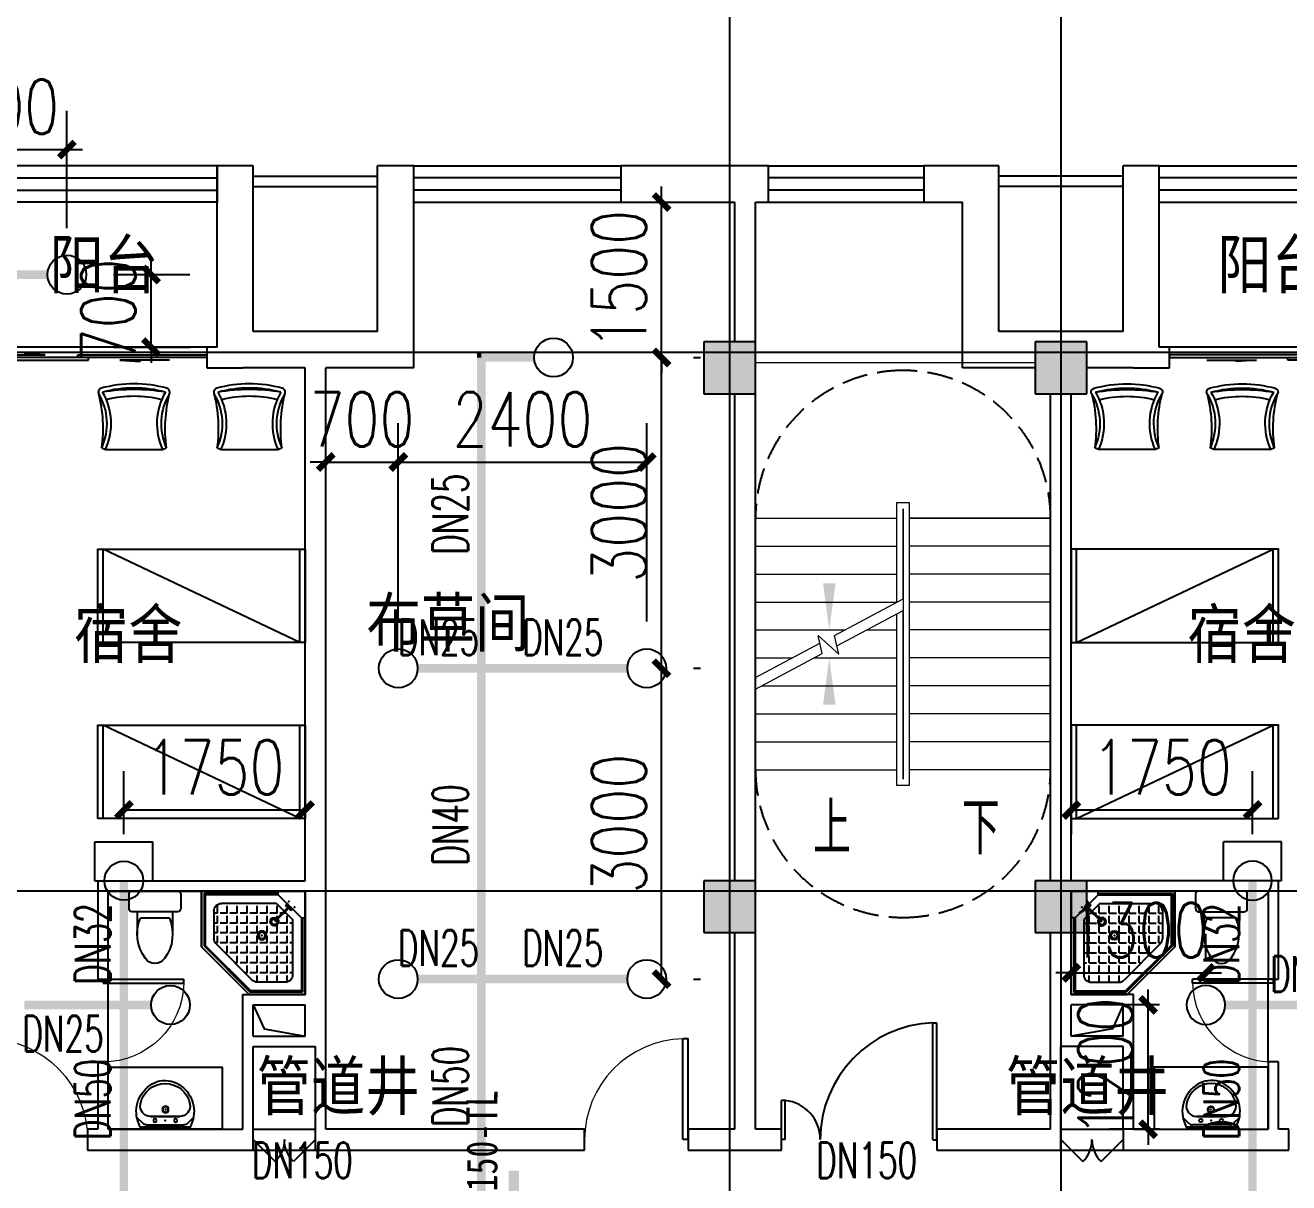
# Model space of a CAD drawing. Extents: x 0 to 2838408, y -923048 to 203859.
# Drawn here: x 2765960 to 2778163, y -618557 to -607384 of the extents above; entities that cross this region are included whole.
import ezdxf
from ezdxf.enums import TextEntityAlignment as Align

# ---------------------------------------------------------------- set-up
doc = ezdxf.new("R2010")
doc.units = 0
doc.header["$LTSCALE"] = 1000
doc.linetypes.add('DASH', pattern=[0.35, 0.25, -0.1])
for name, color, linetype in [('A-Fixt', 81, 'Continuous'), ('CLAYER', 7, 'Continuous'), ('COLUMN', 9, 'Continuous'), ('DIM_SYMB', 3, 'Continuous'), ('DIM_喷淋', 3, 'Continuous'), ('DOOR_FIRE', 4, 'Continuous'), ('DOTE', 8, 'Continuous'), ('E2-栏杆', 92, 'Continuous'), ('EQUIP_喷头', 7, 'Continuous'), ('PIPE-喷淋', 6, 'Continuous'), ('PUB_HATCH', 8, 'Continuous'), ('PUB_TEXT', 7, 'Continuous'), ('STAIR', 2, 'Continuous'), ('TEXT_喷淋', 7, 'Continuous'), ('TWT_DIM', 3, 'Continuous'), ('WALL', 9, 'Continuous'), ('WINDOW', 4, 'Continuous'), ('XREF', 8, 'Continuous'), ('抗震支吊架', 2, 'Continuous'), ('洁具', 213, 'Continuous'), ('配景', 3, 'Continuous')]:
    doc.layers.add(name, color=color, linetype=linetype)
doc.layers.add('A-FLOR-STRS', color=8, linetype='Continuous', lineweight=0)
doc.styles.add('_TCH_DIM', font='SIMPLEX', dxfattribs={"bigfont": 'GBCBIG'})
doc.styles.add('_TCH_DIM_T3', font='SIMPLEX', dxfattribs={"width": 0.75, "bigfont": 'HZTXT'})
doc.styles.add('_TWT_PIPEDN', font='SIMPLEX', dxfattribs={"width": 0.8, "height": 2.3, "bigfont": 'HZTXT'})
doc.styles.add('kzcad', font='', dxfattribs={"width": 0.8})
doc.styles.get("Standard").update_dxf_attribs({"font": 'geniso.shx', "bigfont": 'hztxt.shx'})
doc.styles.get('kzcad').set_extended_font_data('SimSun')
doc.dimstyles.new('_TWT_ARCH&&150', dxfattribs={"dimtxt": 525, "dimasz": 150, "dimexe": 375, "dimexo": 450, "dimgap": 150, "dimtad": 1, "dimdec": 0, "dimzin": 0, "dimdsep": 46, "dimtxsty": '_TCH_DIM_T3', "dimblk": 'ARCHTICK', "dimcen": 0.09, "dimclrt": 7, "dimazin": 2, "dimtfac": 1, "dimtdec": 0, "dimtix": 1, "dimtmove": 2, "dimatfit": 3, "dimfxl": 1, "dimtolj": 1, "dimtzin": 0, "dimarcsym": 0})

# ---------------------------------------------------------------- blocks, each defined once
blk = doc.blocks.new('1F平面-CAD导入_dwg_Drawing4_t3_dwg_$plan$00001613-474159-1F-927810-1F')
at = {"layer": '洁具'}
for p, q in [((-30, 250), (-170, 250)), ((-200, 170), (-430, 170)), ((-260, -140), (-260, 140)), ((-200, -170), (-200, -220)), ((-170, -250), (-30, -250))]:
    blk.add_line(p, q, dxfattribs=at)
for points in [[(-200, 220), (-200, 170), (-200, -170), (-430, -170)], [(0, -220), (0, 220)]]:
    blk.add_lwpolyline(points, dxfattribs=at)
for centre, radius, start, end in [((-170, 220), 30, 90, 180), ((-30, 220), 30, 0, 90), ((-413, -227), 398, 67.4505, 126.6381), ((-590, 0), 110, 123.4509, 236.5491), ((-413, 227), 398, 233.3619, 292.5495), ((-170, -220), 30, 180, 270), ((-30, -220), 30, 270, 0)]:
    blk.add_arc(centre, radius, start, end, dxfattribs=at)
blk = doc.blocks.new('$lvtry$00000169')
at = {"color": 0}
for p, q in [((259, -36), (259, 0)), ((259, -36), (36, -259)), ((276, -120), (120, -276)), ((259, -24), (976, -24)), ((259, -36), (964, -36)), ((276, -120), (808, -120)), ((964, -36), (976, -24)), ((964, -36), (964, -525)), ((976, -24), (976, -530)), ((144, -151), (291, -298)), ((151, -144), (298, -291)), ((173, -309), (173, -239)), ((183, -213), (205, -213)), ((220, -213), (243, -213)), ((270, -213), (270, -143)), ((270, -213), (340, -213)), ((270, -263), (270, -239)), ((366, -213), (366, -143)), ((366, -213), (436, -213)), ((366, -309), (366, -239)), ((462, -213), (462, -143)), ((462, -213), (532, -213)), ((462, -309), (462, -239)), ((558, -213), (558, -143)), ((558, -213), (628, -213)), ((558, -309), (558, -239)), ((655, -213), (655, -143)), ((655, -213), (725, -213)), ((655, -309), (655, -239)), ((751, -213), (751, -143)), ((751, -213), (821, -213)), ((751, -309), (751, -239)), ((847, -213), (847, -143)), ((847, -213), (880, -213)), ((847, -309), (847, -239)), ((880, -192), (880, -460)), ((36, -259), (0, -259)), ((24, -259), (24, -976)), ((36, -259), (36, -964)), ((120, -276), (120, -808)), ((120, -309), (147, -309)), ((173, -309), (243, -309)), ((173, -405), (173, -335)), ((270, -405), (270, -335)), ((334, -309), (340, -309)), ((366, -309), (436, -309)), ((366, -405), (366, -335)), ((462, -309), (532, -309)), ((462, -405), (462, -335)), ((558, -309), (628, -309)), ((558, -405), (558, -335)), ((655, -309), (725, -309)), ((655, -405), (655, -335)), ((751, -309), (821, -309)), ((751, -405), (751, -335)), ((847, -309), (880, -309)), ((847, -405), (847, -335)), ((120, -405), (147, -405)), ((173, -405), (243, -405)), ((173, -501), (173, -431)), ((270, -405), (340, -405)), ((270, -501), (270, -431)), ((366, -405), (379, -405)), ((366, -501), (366, -431)), ((462, -405), (532, -405)), ((462, -501), (462, -431)), ((558, -405), (628, -405)), ((558, -501), (558, -431)), ((655, -405), (725, -405)), ((655, -501), (655, -431)), ((751, -405), (821, -405)), ((751, -501), (751, -431)), ((847, -405), (880, -405)), ((847, -501), (847, -431)), ((120, -501), (147, -501)), ((120, -598), (147, -598)), ((173, -501), (243, -501)), ((173, -598), (173, -528)), ((173, -598), (243, -598)), ((270, -501), (340, -501)), ((270, -598), (270, -528)), ((270, -598), (340, -598)), ((366, -501), (436, -501)), ((366, -598), (366, -528)), ((366, -598), (436, -598)), ((462, -501), (532, -501)), ((462, -598), (462, -528)), ((462, -598), (532, -598)), ((859, -511), (511, -859)), ((964, -525), (525, -964)), ((976, -530), (530, -976)), ((558, -501), (628, -501)), ((558, -598), (558, -528)), ((558, -598), (628, -598)), ((655, -501), (725, -501)), ((655, -598), (655, -528)), ((655, -598), (725, -598)), ((751, -501), (821, -501)), ((751, -598), (751, -528)), ((751, -598), (773, -598)), ((847, -501), (867, -501)), ((964, -525), (976, -530)), ((120, -694), (147, -694)), ((173, -694), (173, -624)), ((173, -694), (243, -694)), ((173, -790), (173, -720)), ((270, -694), (270, -624)), ((270, -694), (340, -694)), ((270, -790), (270, -720)), ((366, -694), (366, -624)), ((366, -694), (436, -694)), ((366, -790), (366, -720)), ((462, -694), (462, -624)), ((462, -694), (532, -694)), ((462, -790), (462, -720)), ((558, -694), (558, -624)), ((558, -694), (628, -694)), ((558, -790), (558, -720)), ((655, -694), (655, -624)), ((655, -694), (676, -694)), ((120, -790), (147, -790)), ((173, -790), (243, -790)), ((173, -878), (173, -816)), ((270, -790), (340, -790)), ((270, -880), (270, -816)), ((366, -790), (436, -790)), ((366, -880), (366, -816)), ((462, -790), (532, -790)), ((462, -880), (462, -816)), ((558, -790), (580, -790)), ((36, -964), (24, -976)), ((24, -976), (530, -976)), ((36, -964), (525, -964)), ((192, -880), (460, -880)), ((525, -964), (530, -976))]:
    blk.add_line(p, q, dxfattribs=at)
blk.add_lwpolyline([(0, 0), (0, -1000), (540, -1000), (1000, -540), (1000, 0)], close=True)
for points in [[(0, 0), (0, -1000)], [(0, 0), (1000, 0)], [(1000, 0), (1000, -540)], [(190, -136), (178, -148), (162, -132), (174, -121)], [(136, -190), (148, -178), (132, -162), (121, -174)], [(1000, -540), (540, -1000)], [(0, -1000), (540, -1000)]]:
    blk.add_lwpolyline(points, close=True, dxfattribs=at)
for radius in [43.8, 31.1]:
    blk.add_circle((416, -428), radius, dxfattribs=at)
for centre, radius, start, end in [((808, -192), 72, 0, 90), ((296, -296), 40.6, 142.583, 128.4197), ((296, -296), 28.6, 145.828, 125.6599), ((808, -460), 72, 315, 0), ((192, -808), 72, 180, 270), ((460, -808), 72, 270, 315)]:
    blk.add_arc(centre, radius, start, end, dxfattribs=at)
for p in [(156, -102, 0), (103, -156, 0), (416, -428, 0)]:
    blk.add_point(p, dxfattribs=at)
blk = doc.blocks.new('$lvtry$00000178')
at = {"color": 0}
for p, q in [((-238, 0), (238, 0)), ((-214, -36), (-272, -91)), ((-180, -23), (180, -23)), ((-142, -105), (140, -105)), ((140, -105), (-142, -105)), ((216, -37), (268, -91))]:
    blk.add_line(p, q, dxfattribs=at)
blk.add_lwpolyline([(-104, -430, 0.224698), (110, -425, 0.348046), (269, -79), (239, 0), (-241, 0), (-271, -79, 0.356844)], format="xyb", close=True, dxfattribs=at)
for centre, radius in [((-100, -65), 16.3), ((100, -65), 16.3), ((1, -172), 31.6)]:
    blk.add_circle(centre, radius, dxfattribs=at)
at = {"color": 0, "lineweight": 13}
blk.add_circle((1, -172), 23, dxfattribs=at)
at = {"color": 0}
for centre, radius, start, end in [((-142, -205), 100, 90, 190.5602), ((-180, -73), 50, 90, 133.181), ((140, -205), 100, 349.4398, 90), ((180, -73), 50, 44.5607, 90), ((-1, -179), 243, 190.5602, 349.4398)]:
    blk.add_arc(centre, radius, start, end, dxfattribs=at)
for p in [(0, -65), (1, -172)]:
    blk.add_point(p, dxfattribs=at)
blk = doc.blocks.new('A$C70365C93')
at = {"layer": '洁具'}
blk.add_lwpolyline([(-1900, 2300), (-1900, 1700), (-800, 1700), (-800, 2300)], close=True, dxfattribs=at)
blk.add_blockref('$lvtry$00000178', (-1350, 2280), dxfattribs=at)
at = {"layer": '洁具', "rotation": 180}
blk.add_blockref('$lvtry$00000169', (0, 0), dxfattribs=at)
at = {"layer": '洁具', "extrusion": (0, 0, -1), "xscale": -1, "zscale": -1, "rotation": 90}
blk.add_blockref('1F平面-CAD导入_dwg_Drawing4_t3_dwg_$plan$00001613-474159-1F-927810-1F', (1450, 0), dxfattribs=at)
blk = doc.blocks.new('单人床')
at = {"layer": 'A-Fixt'}
for p, q in [((47774, 13973), (48674, 13973)), ((47774, 12073), (48674, 13973)), ((47774, 12073), (48674, 12073))]:
    blk.add_line(p, q, dxfattribs=at)
blk.add_lwpolyline([(47774, 14023), (48674, 14023), (48674, 12023), (47774, 12023), (47774, 14023)], dxfattribs=at)
blk = doc.blocks.new('CH_AP01')
for p, q in [((-311, 17), (-275, 0)), ((-275, 0), (275, 0)), ((275, 0), (311, 17))]:
    blk.add_line(p, q)
for centre, radius, start, end in [((0, -579), 1213, 74.7104, 105.2896), ((-307, 555), 37.8, 100.1859, 202.8359), ((-1658, 202), 1360, 352.1659, 14.4283), ((-824, 250), 563, 335.5038, 31.0903), ((0, -579), 1173, 75.0287, 104.9713), ((0, -1278), 1857, 80.611, 99.389), ((-824, 250), 603, 335.5038, 30.2691), ((0, -579), 1093, 75.8767, 104.1233), ((824, 250), 603, 149.7309, 204.4962), ((824, 250), 563, 148.9097, 204.4962), ((1658, 202), 1360, 165.5717, 187.8341), ((307, 555), 37.8, 337.1641, 79.8141)]:
    blk.add_arc(centre, radius, start, end)
blk = doc.blocks.new('A$C61295E98')
at = {"color": 3}
for p, q in [((544, 598), (0, 598)), ((0, 598), (0, 0)), ((161, 598), (161, 0)), ((170, 0), (170, 598)), ((603, 572), (603, 26)), ((624, 518), (624, 80)), ((544, 0), (0, 0))]:
    blk.add_line(p, q, dxfattribs=at)
for points in [[(82, 540), (75, 540), (75, 577), (82, 577)], [(82, 453), (75, 453), (75, 490), (82, 490)], [(82, 353), (75, 353), (75, 389), (82, 389)]]:
    blk.add_lwpolyline(points, close=True, dxfattribs=at)
for centre in [(74, 250), (74, 164), (74, 71)]:
    blk.add_circle(centre, 15.7, dxfattribs=at)
for centre, start, end in [((544, 518), 360, 90), ((544, 80), 270, 0)]:
    blk.add_arc(centre, 80, start, end, dxfattribs=at)
blk = doc.blocks.new('宿舍')
at = {"layer": 'A-Fixt'}
for p, q in [((47854, 13802), (48354, 15702)), ((48354, 13802), (47854, 15702)), ((47854, 13802), (48354, 13802))]:
    blk.add_line(p, q, dxfattribs=at)
for points in [[(47854, 8602), (48354, 8602), (48354, 15702), (47854, 15702)], [(47854, 10676), (47970, 10676), (47970, 11743), (47854, 11743)]]:
    blk.add_lwpolyline(points, close=True, dxfattribs=at)
at = {"xscale": -1, "rotation": 90}
for p in [(63677, 60475), (63677, 58775)]:
    blk.add_blockref('单人床', p, dxfattribs=at)
at = {"layer": 'A-Fixt', "xscale": -1, "rotation": 180}
for p in [(50002, 9140), (51117, 9140)]:
    blk.add_blockref('CH_AP01', p, dxfattribs=at)
at = {"layer": '配景', "color": 252}
blk.add_blockref('A$C61295E98', (47854, 7097), dxfattribs=at)
blk = doc.blocks.new('$WINLIB2D$00000001')
at = {"color": 0}
for points in [[(-0.5, 0.5), (-0.5, -0.5)], [(-0.5, 0.5), (0.5, 0.5)], [(0.5, -0.5), (0.5, 0.5)], [(0.5, 0.1667), (-0.5, 0.1667)], [(0.5, -0.1667), (-0.5, -0.1667)], [(-0.5, -0.5), (0.5, -0.5)]]:
    blk.add_lwpolyline(points, dxfattribs=at)
blk = doc.blocks.new('$DorLib2D$00000131')
at = {"color": 0, "linetype": 'Continuous'}
for p, q in [((0.15, 0.125), (0.2319, 0.1973)), ((0.2319, 0.1973), (0.2319, 0.125)), ((-0.5, 0.125), (-0.5, 0)), ((0.0192, 0.125), (-0.5, 0.125)), ((0.0192, 0), (0.0192, 0.125)), ((0.35, 0.125), (0.15, 0.125)), ((-0.5, 0), (0.0192, 0)), ((-0.024, 0), (0.5, 0)), ((-0.024, -0.125), (-0.024, 0)), ((0.5, 0), (0.5, -0.125)), ((-0.35, -0.125), (-0.15, -0.125)), ((-0.2319, -0.1973), (-0.2319, -0.125)), ((-0.15, -0.125), (-0.2319, -0.1973)), ((0.5, -0.125), (-0.024, -0.125))]:
    blk.add_line(p, q, dxfattribs=at)
blk = doc.blocks.new('$DorLib2D$00000225')
at = {"color": 0}
for p, q in [((0.475, -0.0014), (0.475, 0.7521)), ((0.475, 0.7521), (0.5, 0.7521)), ((0.5, -0.0014), (0.5, 0.7521)), ((-0.5, 0), (-0.5, 0.252)), ((-0.475, 0.252), (-0.5, 0.252)), ((-0.475, 0), (-0.475, 0.252)), ((-0.475, 0), (-0.5, 0)), ((0.475, -0.0014), (0.5, -0.0014))]:
    blk.add_line(p, q, dxfattribs=at)
for centre, radius, start, end in [((0.5046, -0.0019), 0.7546, 92.24927, 179.72377), ((-0.5008, 0.0026), 0.2508, 359.78987, 84.09744)]:
    blk.add_arc(centre, radius, start, end, dxfattribs=at)
blk = doc.blocks.new('$DorLib2D$00000116')
at = {"color": 0}
for p, q in [((-0.5, 0), (-0.146, 0.354)), ((0.5, 0), (0.146, 0.354))]:
    blk.add_line(p, q, dxfattribs=at)
for centre, start, end in [((-0.5, 0), 0, 45), ((0.5, 0), 135, 180)]:
    blk.add_arc(centre, 0.5, start, end, dxfattribs=at)
blk = doc.blocks.new('$DorLib2D$00000001')
for p, q in [((0.45, 0.975), (0.5, 0.975)), ((0.45, 0), (0.45, 0.975)), ((0.5, 0), (0.5, 0.975)), ((0.5, 0), (0.45, 0))]:
    blk.add_line(p, q)
at = {"lineweight": 13}
blk.add_arc((0.475, 0), 0.975, 91.4693, 180, dxfattribs=at)
blk = doc.blocks.new('4F1')
at = {"layer": 'PUB_HATCH'}
for points in [[(2436966.7, -610441.3), (2436466.7, -610441.3), (2436466.7, -610941.3), (2436966.7, -610941.3)], [(2440166.7, -610441.3), (2439666.7, -610441.3), (2439666.7, -610941.3), (2440166.7, -610941.3)], [(2436966.7, -615641.3), (2436466.7, -615641.3), (2436466.7, -616141.3), (2436966.7, -616141.3)], [(2440166.7, -615641.3), (2439666.7, -615641.3), (2439666.7, -616141.3), (2440166.7, -616141.3)]]:
    blk.add_hatch(color=256, dxfattribs=at).paths.add_polyline_path(points)
for points in [[(2432116.7, -616841.3), (2432220.3, -617071.5), (2432616.7, -617141.3)], [(2440516.7, -616841.3), (2440413.2, -617071.5), (2440016.7, -617141.3)]]:
    blk.add_lwpolyline(points)
at = {"layer": 'A-FLOR-STRS'}
for p, q in [((2439666.7, -610641.3), (2436966.7, -610641.3)), ((2436966.7, -610941.3), (2436966.7, -612141.3)), ((2439816.7, -612141.3), (2439816.7, -610941.3)), ((2438331.7, -612951.9), (2438331.7, -611991.3)), ((2438331.7, -611991.3), (2438451.7, -611991.3)), ((2438391.7, -612919.9), (2438391.7, -612051.3)), ((2438391.7, -612051.3), (2438391.7, -612051.3)), ((2438391.7, -612051.3), (2438391.7, -612919.9)), ((2438451.7, -611991.3), (2438451.7, -614721.3)), ((2436966.7, -613679.4), (2436966.7, -612141.3)), ((2436966.7, -612141.3), (2438331.7, -612141.3)), ((2436966.7, -612141.3), (2438331.7, -612141.3)), ((2438391.7, -612919.9), (2438391.7, -612141.3)), ((2438391.7, -612141.3), (2438391.7, -614571.3)), ((2439816.7, -612141.3), (2438451.7, -612141.3)), ((2438451.7, -612141.3), (2439816.7, -612141.3)), ((2439816.7, -612141.3), (2439816.7, -614571.3)), ((2436966.7, -612411.3), (2438331.7, -612411.3)), ((2439816.7, -612411.3), (2438451.7, -612411.3)), ((2436966.7, -612681.3), (2438331.7, -612681.3)), ((2439816.7, -612681.3), (2438451.7, -612681.3)), ((2436966.7, -612951.3), (2438331.7, -612951.3)), ((2437729.2, -613273), (2438391.7, -612919.9)), ((2437752.6, -613373.9), (2438391.7, -613033.2)), ((2438391.7, -614571.3), (2438391.7, -613033.2)), ((2438391.7, -614661.3), (2438391.7, -613033.2)), ((2438391.7, -613033.2), (2438391.7, -614661.3)), ((2439816.7, -612951.3), (2438451.7, -612951.3)), ((2438331.7, -614721.3), (2438331.7, -613065.2)), ((2436966.7, -613221.3), (2437826.2, -613221.3)), ((2437611.7, -613449), (2437571.3, -613275.2)), ((2437571.3, -613275.2), (2437771.4, -613454.9)), ((2437771.4, -613454.9), (2437729.2, -613273)), ((2438038.9, -613221.3), (2438331.7, -613221.3)), ((2439816.7, -613221.3), (2438451.7, -613221.3)), ((2436966.7, -613679.4), (2437588.3, -613348.1)), ((2436966.7, -613792.7), (2437611.7, -613449)), ((2436966.7, -613491.3), (2437319.6, -613491.3)), ((2437532.2, -613491.3), (2438331.7, -613491.3)), ((2439816.7, -613491.3), (2438451.7, -613491.3)), ((2437025.6, -613761.3), (2438331.7, -613761.3)), ((2439816.7, -613761.3), (2438451.7, -613761.3)), ((2436966.7, -614571.3), (2436966.7, -613792.7)), ((2436966.7, -614031.3), (2438331.7, -614031.3)), ((2439816.7, -614031.3), (2438451.7, -614031.3)), ((2436966.7, -614301.3), (2438331.7, -614301.3)), ((2439816.7, -614301.3), (2438451.7, -614301.3)), ((2436966.7, -614571.3), (2438331.7, -614571.3)), ((2438391.7, -614571.3), (2438391.7, -614571.3)), ((2439816.7, -614571.3), (2438451.7, -614571.3)), ((2438451.7, -614721.3), (2438331.7, -614721.3)), ((2438391.7, -614661.3), (2438391.7, -614661.3))]:
    blk.add_line(p, q, dxfattribs=at)
at = {"layer": 'COLUMN'}
for p, q in [((2436966.7, -610441.3), (2436466.7, -610441.3)), ((2436466.7, -610441.3), (2436466.7, -610941.3)), ((2436966.7, -610941.3), (2436966.7, -610441.3)), ((2440166.7, -610441.3), (2439666.7, -610441.3)), ((2439666.7, -610441.3), (2439666.7, -610941.3)), ((2440166.7, -610941.3), (2440166.7, -610441.3)), ((2436466.7, -610941.3), (2436966.7, -610941.3)), ((2439666.7, -610941.3), (2440166.7, -610941.3)), ((2436966.7, -615641.3), (2436466.7, -615641.3)), ((2436466.7, -615641.3), (2436466.7, -616141.3)), ((2436966.7, -616141.3), (2436966.7, -615641.3)), ((2440166.7, -615641.3), (2439666.7, -615641.3)), ((2439666.7, -615641.3), (2439666.7, -616141.3)), ((2440166.7, -616141.3), (2440166.7, -615641.3)), ((2436466.7, -616141.3), (2436966.7, -616141.3)), ((2439666.7, -616141.3), (2440166.7, -616141.3))]:
    blk.add_line(p, q, dxfattribs=at)
at = {"layer": 'DIM_SYMB'}
for points in [[(2439104.2, -614706.3, 0, 0, 0), (2439104.2, -611391.3, 0, 0, 0), (2437679.2, -611391.3, 0, 0, 0), (2437679.2, -613221.3, 0, 120, 0), (2437679.2, -612771.3, 0, 0, 0)], [(2437679.2, -614706.3, 0, 0, 0), (2437679.2, -613491.3, 0, 120, 0), (2437679.2, -613941.3, 0, 0, 0)]]:
    blk.add_lwpolyline(points, format="xyseb", dxfattribs=at)
at = {"layer": 'DOOR_FIRE'}
for p, q in [((2432116.7, -618041.3), (2432716.7, -618041.3)), ((2439916.7, -618041.3), (2440516.7, -618041.3)), ((2432116.7, -618241.3), (2432716.7, -618241.3)), ((2439916.7, -618241.3), (2440516.7, -618241.3))]:
    blk.add_line(p, q, dxfattribs=at)
at = {"layer": 'DOTE'}
for p, q in [((2436716.7, -606941.3), (2436716.7, -690141.3)), ((2439916.7, -606941.3), (2439916.7, -690141.3)), ((2453916.7, -610541.3), (2343216.7, -610541.3)), ((2453916.7, -610541.3), (2343216.7, -610541.3)), ((2453916.7, -615741.3), (2343216.7, -615741.3))]:
    blk.add_line(p, q, dxfattribs=at)
at = {"layer": 'E2-栏杆'}
for points in [[(2432116.7, -608841.3), (2433316.7, -608841.3)], [(2440516.7, -608841.3), (2439316.7, -608841.3)], [(2432116.7, -608941.3), (2433316.7, -608941.3)], [(2440516.7, -608941.3), (2439316.7, -608941.3)]]:
    blk.add_lwpolyline(points, dxfattribs=at)
at = {"layer": 'STAIR', "color": 9, "linetype": 'DASH'}
for p, q in [((2438391.7, -610716.3), (2438391.7, -610716.3)), ((2438391.7, -615996.3), (2438391.7, -615996.3))]:
    blk.add_line(p, q, dxfattribs=at)
for points in [[(2436966.7, -612141.3, -0.4142136), (2438391.7, -610716.3)], [(2439816.7, -612141.3, 0.4142136), (2438391.7, -610716.3)], [(2436966.7, -614571.3, 0.4142136), (2438391.7, -615996.3)], [(2439816.7, -614571.3, -0.4142136), (2438391.7, -615996.3)]]:
    blk.add_lwpolyline(points, format="xyb", dxfattribs=at)
at = {"layer": 'WALL'}
for p, q in [((2432116.7, -608741.3), (2431766.7, -608741.3)), ((2431766.7, -608741.3), (2431766.7, -609091.3)), ((2432116.7, -610341.3), (2432116.7, -608741.3)), ((2433666.7, -608741.3), (2433316.7, -608741.3)), ((2433316.7, -610341.3), (2433316.7, -608741.3)), ((2433666.7, -609091.3), (2433666.7, -608741.3)), ((2436866.7, -608741.3), (2435666.7, -608741.3)), ((2435666.7, -608741.3), (2435666.7, -609091.3)), ((2437091.7, -608741.3), (2436866.7, -608741.3)), ((2437091.7, -609091.3), (2437091.7, -608741.3)), ((2439316.7, -608741.3), (2438591.8, -608741.3)), ((2438591.8, -608741.3), (2438591.8, -609091.3)), ((2439316.7, -610341.3), (2439316.7, -608741.3)), ((2440866.7, -608741.3), (2440516.7, -608741.3)), ((2440516.7, -610341.3), (2440516.7, -608741.3)), ((2440866.7, -609091.3), (2440866.7, -608741.3)), ((2431766.7, -610491.3), (2431766.7, -609091.3)), ((2433666.7, -610691.3), (2433666.7, -609091.3)), ((2435666.7, -609091.3), (2436766.7, -609091.3)), ((2436766.7, -610441.3), (2436766.7, -609091.3)), ((2436966.7, -610441.3), (2436966.7, -609091.3)), ((2436966.7, -609091.3), (2437091.7, -609091.3)), ((2438591.8, -609091.3), (2438966.7, -609091.3)), ((2438966.7, -610691.3), (2438966.7, -609091.3)), ((2440866.7, -610491.3), (2440866.7, -609091.3)), ((2432716.7, -610341.3), (2432116.7, -610341.3)), ((2433316.7, -610341.3), (2432716.7, -610341.3)), ((2439916.7, -610341.3), (2439316.7, -610341.3)), ((2440516.7, -610341.3), (2439916.7, -610341.3)), ((2431766.7, -610491.3), (2431666.7, -610491.3)), ((2431666.7, -610491.3), (2431666.7, -610691.3)), ((2440966.7, -610491.3), (2440866.7, -610491.3)), ((2440966.7, -610691.3), (2440966.7, -610491.3)), ((2431666.7, -610691.3), (2432016.7, -610691.3)), ((2432616.7, -610691.3), (2432016.7, -610691.3)), ((2432616.7, -615641.3), (2432616.7, -610691.3)), ((2433666.7, -610691.3), (2432816.7, -610691.3)), ((2432816.7, -615641.3), (2432816.7, -610691.3)), ((2439666.7, -610691.3), (2438966.7, -610691.3)), ((2440616.7, -610691.3), (2440166.7, -610691.3)), ((2440616.7, -610691.3), (2440966.7, -610691.3)), ((2436766.7, -615641.3), (2436766.7, -610941.3)), ((2436966.7, -615641.3), (2436966.7, -610941.3)), ((2439816.7, -615641.3), (2439816.7, -610941.3)), ((2440016.7, -615641.3), (2440016.7, -610941.3)), ((2430616.7, -615641.3), (2432616.7, -615641.3)), ((2430616.7, -615641.3), (2430616.7, -616591.3)), ((2432816.7, -616841.3), (2432816.7, -615641.3)), ((2442016.7, -615641.3), (2440166.7, -615641.3)), ((2442016.7, -616591.3), (2442016.7, -615641.3)), ((2430716.7, -615741.3), (2432616.7, -615741.3)), ((2430716.7, -616591.3), (2430716.7, -615741.3)), ((2432616.7, -616741.3), (2432616.7, -615741.3)), ((2441916.7, -615741.3), (2440166.7, -615741.3)), ((2441916.7, -615741.3), (2441916.7, -616591.3)), ((2436766.7, -618041.3), (2436766.7, -616141.3)), ((2436966.7, -618041.3), (2436966.7, -616141.3)), ((2439816.7, -616841.3), (2439816.7, -616141.3)), ((2440016.7, -616741.3), (2440016.7, -616141.3)), ((2430616.7, -616591.3), (2430716.7, -616591.3)), ((2441916.7, -616591.3), (2442016.7, -616591.3)), ((2432016.7, -616741.3), (2432616.7, -616741.3)), ((2432016.7, -617241.3), (2432016.7, -616741.3)), ((2440616.7, -616741.3), (2440016.7, -616741.3)), ((2440616.7, -617241.3), (2440616.7, -616741.3)), ((2432116.7, -616841.3), (2432616.7, -616841.3)), ((2432116.7, -617141.3), (2432116.7, -616841.3)), ((2432616.7, -617141.3), (2432616.7, -616841.3)), ((2432816.7, -617241.3), (2432816.7, -616841.3)), ((2439816.7, -617241.3), (2439816.7, -616841.3)), ((2440016.7, -617141.3), (2440016.7, -616841.3)), ((2440516.7, -616841.3), (2440016.7, -616841.3)), ((2440516.7, -617141.3), (2440516.7, -616841.3)), ((2432116.7, -617141.3), (2432616.7, -617141.3)), ((2440516.7, -617141.3), (2440016.7, -617141.3)), ((2432016.7, -618041.3), (2432016.7, -617241.3)), ((2432116.7, -617241.3), (2432716.7, -617241.3)), ((2432116.7, -618041.3), (2432116.7, -617241.3)), ((2432716.7, -618041.3), (2432716.7, -617241.3)), ((2432816.7, -618041.3), (2432816.7, -617241.3)), ((2439816.7, -618041.3), (2439816.7, -617241.3)), ((2439916.7, -618041.3), (2439916.7, -617241.3)), ((2440516.7, -617241.3), (2439916.7, -617241.3)), ((2440516.7, -618041.3), (2440516.7, -617241.3)), ((2440616.7, -618041.3), (2440616.7, -617241.3)), ((2430716.7, -617391.3), (2430616.7, -617391.3)), ((2430616.7, -617391.3), (2430616.7, -618041.3)), ((2430716.7, -618041.3), (2430716.7, -617391.3)), ((2442016.7, -617391.3), (2441916.7, -617391.3)), ((2441916.7, -617391.3), (2441916.7, -618041.3)), ((2442016.7, -618041.3), (2442016.7, -617391.3)), ((2430616.7, -618041.3), (2430516.7, -618041.3)), ((2430516.7, -618041.3), (2430516.7, -618241.3)), ((2430716.7, -618041.3), (2432016.7, -618041.3)), ((2432116.7, -618241.3), (2432116.7, -618041.3)), ((2432716.7, -618241.3), (2432716.7, -618041.3)), ((2435316.7, -618041.3), (2432816.7, -618041.3)), ((2435316.7, -618241.3), (2435316.7, -618041.3)), ((2436766.7, -618041.3), (2436316.7, -618041.3)), ((2436316.7, -618041.3), (2436316.7, -618241.3)), ((2437216.7, -618041.3), (2436966.7, -618041.3)), ((2437216.7, -618241.3), (2437216.7, -618041.3)), ((2439816.7, -618041.3), (2438716.7, -618041.3)), ((2438716.7, -618041.3), (2438716.7, -618241.3)), ((2439916.7, -618241.3), (2439916.7, -618041.3)), ((2440516.7, -618041.3), (2440516.7, -618241.3)), ((2440616.7, -618041.3), (2441916.7, -618041.3)), ((2442116.7, -618041.3), (2442016.7, -618041.3)), ((2442116.7, -618241.3), (2442116.7, -618041.3)), ((2430516.7, -618241.3), (2430616.7, -618241.3)), ((2430616.7, -618241.3), (2432016.7, -618241.3)), ((2432016.7, -618241.3), (2432116.7, -618241.3)), ((2432716.7, -618241.3), (2435316.7, -618241.3)), ((2436316.7, -618241.3), (2436866.7, -618241.3)), ((2436866.7, -618241.3), (2437216.7, -618241.3)), ((2438716.7, -618241.3), (2439916.7, -618241.3)), ((2440516.7, -618241.3), (2440616.7, -618241.3)), ((2440616.7, -618241.3), (2442016.7, -618241.3)), ((2442016.7, -618241.3), (2442116.7, -618241.3))]:
    blk.add_line(p, q, dxfattribs=at)
at = {"layer": 'WINDOW'}
for p, q in [((2431666.7, -610491.3), (2429266.7, -610491.3)), ((2443366.7, -610491.3), (2440966.7, -610491.3)), ((2430716.7, -617391.3), (2430716.7, -616591.3)), ((2441916.7, -617391.3), (2441916.7, -616591.3))]:
    blk.add_line(p, q, dxfattribs=at)
at = {"xscale": -1, "rotation": 180}
for name, p in [('宿舍', (2380962.9, -602339.6)), ('A$C70365C93', (2432616.7, -615741.3))]:
    blk.add_blockref(name, p, dxfattribs=at)
at = {"rotation": 180}
for name, p in [('宿舍', (2491670.6, -602339.6)), ('A$C70365C93', (2440016.7, -615741.3))]:
    blk.add_blockref(name, p, dxfattribs=at)
at = {"layer": 'DOOR_FIRE', "zscale": 200}
for name, p, xscale, yscale in [('$DorLib2D$00000225', (2437966.7, -618141.3), 1500, 1500), ('$DorLib2D$00000116', (2432416.7, -618141.3), 600, -600), ('$DorLib2D$00000116', (2440216.7, -618141.3), -600, -600)]:
    blk.add_blockref(name, p, dxfattribs=dict(at, xscale=xscale, yscale=yscale))
at = {"layer": 'WINDOW'}
for name, p, xscale, yscale, zscale, rotation in [('$WINLIB2D$00000001', (2430766.7, -608916.3), 2000, 350, 2000, 180), ('$WINLIB2D$00000001', (2434666.7, -608916.3), -2000, 350, -2000, 180), ('$WINLIB2D$00000001', (2437841.7, -608916.3), -1500.092589734973, 350, -1500.092589734973, 180), ('$WINLIB2D$00000001', (2441866.7, -608916.3), -2000, 350, -2000, 180), ('$DorLib2D$00000131', (2430466.7, -610591.3), 2400, -200, 2400, 180), ('$DorLib2D$00000131', (2442166.7, -610591.3), -2400, -200, -2400, 180), ('$DorLib2D$00000001', (2430666.7, -616991.3), 800, -800, 800, 90), ('$DorLib2D$00000001', (2441966.7, -616991.3), 800, 800, 800, 90)]:
    blk.add_blockref(name, p, dxfattribs=dict(at, xscale=xscale, yscale=yscale, zscale=zscale, rotation=rotation))
at = {"layer": 'WINDOW', "yscale": 1000}
for p, xscale, zscale in [((2430016.7, -618141.3), -1000, -1000), ((2435816.7, -618141.3), 1000, 1000)]:
    blk.add_blockref('$DorLib2D$00000001', p, dxfattribs=dict(at, xscale=xscale, zscale=zscale))
at = {"layer": 'CLAYER'}
for p in [(2432149.1, -617904.3), (2439384.2, -617904.3)]:
    blk.add_text('管道井', height=525, dxfattribs=at).set_placement(p)
at = {"layer": 'PUB_TEXT'}
for s, p in [('阳台', (2430149.7, -609973.2)), ('阳台', (2441427.8, -609973.2)), ('布草间', (2433209.4, -613430.4)), ('宿舍', (2430384.3, -613541)), ('宿舍', (2441137.9, -613541))]:
    blk.add_text(s, height=525, dxfattribs=at).set_placement(p)
at = {"layer": 'PUB_TEXT', "color": 7, "style": '_TCH_DIM'}
for s, p in [('上', (2437522.9, -615388.8)), ('下', (2438961.8, -615388.8))]:
    blk.add_text(s, height=506.4, dxfattribs=at).set_placement(p)
blk = doc.blocks.new('_ArchTick')
at = {"color": 0, "linetype": 'ByBlock', "const_width": 0.4}
blk.add_lwpolyline([(-0.5, -0.5), (0.5, 0.5)], dxfattribs=at)
blk = doc.blocks.new('*D2836')
at = {"layer": 'Defpoints', "color": 0, "linetype": 'ByBlock', "transparency": 16777216}
for p in [(2777363, -616531), (2776063, -616841), (2777363, -616841)]:
    blk.add_point(p, dxfattribs=at)
at = {"layer": 'TWT_DIM', "color": 0, "linetype": 'ByBlock', "lineweight": -2, "transparency": 16777216}
for p, q in [((2776063, -616391), (2776063, -616156)), ((2777363, -616391), (2777363, -616156)), ((2776063, -616531), (2775913, -616531)), ((2776063, -616531), (2777363, -616531)), ((2777363, -616531), (2777513, -616531))]:
    blk.add_line(p, q, dxfattribs=at)
at = {"layer": 'TWT_DIM', "color": 0, "linetype": 'ByBlock', "lineweight": -2, "transparency": 16777216, "xscale": 150, "yscale": 150, "zscale": 150}
blk.add_blockref('_ArchTick', (2776063, -616531), dxfattribs=at)
at = {"layer": 'TWT_DIM', "color": 0, "linetype": 'ByBlock', "lineweight": -2, "transparency": 16777216, "xscale": 150, "yscale": 150, "zscale": 150, "rotation": 180}
blk.add_blockref('_ArchTick', (2777363, -616531), dxfattribs=at)
at = {"layer": 'TWT_DIM', "color": 7, "linetype": 'ByBlock', "transparency": 16777216, "insert": (2776713, -616119), "char_height": 525, "attachment_point": 5, "style": '_TCH_DIM_T3'}
blk.add_mtext('\\A1;1300', dxfattribs=at)
blk = doc.blocks.new('*D2837')
at = {"layer": 'Defpoints', "color": 0, "linetype": 'ByBlock', "transparency": 16777216}
for p in [(2777813, -614959), (2776063, -615641), (2777813, -615641)]:
    blk.add_point(p, dxfattribs=at)
at = {"layer": 'TWT_DIM', "color": 0, "linetype": 'ByBlock', "lineweight": -2, "transparency": 16777216}
for p, q in [((2776063, -615191), (2776063, -614584)), ((2777813, -615191), (2777813, -614584)), ((2776063, -614959), (2777813, -614959))]:
    blk.add_line(p, q, dxfattribs=at)
at = {"layer": 'TWT_DIM', "color": 0, "linetype": 'ByBlock', "lineweight": -2, "transparency": 16777216, "xscale": 150, "yscale": 150, "zscale": 150, "rotation": 180}
blk.add_blockref('_ArchTick', (2776063, -614959), dxfattribs=at)
at = {"layer": 'TWT_DIM', "color": 0, "linetype": 'ByBlock', "lineweight": -2, "transparency": 16777216, "xscale": 150, "yscale": 150, "zscale": 150}
blk.add_blockref('_ArchTick', (2777813, -614959), dxfattribs=at)
at = {"layer": 'TWT_DIM', "color": 7, "linetype": 'ByBlock', "transparency": 16777216, "insert": (2776938, -614546), "char_height": 525, "attachment_point": 5, "style": '_TCH_DIM_T3'}
blk.add_mtext('\\A1;1750', dxfattribs=at)
blk = doc.blocks.new('*D2839')
at = {"layer": 'Defpoints', "color": 0, "linetype": 'ByBlock', "transparency": 16777216}
for p in [(2776805, -616841), (2777363, -616841), (2777363, -618041)]:
    blk.add_point(p, dxfattribs=at)
at = {"layer": 'TWT_DIM', "color": 0, "linetype": 'ByBlock', "lineweight": -2, "transparency": 16777216}
for p, q in [((2776805, -616841), (2776805, -616691)), ((2776913, -616841), (2776430, -616841)), ((2776805, -618041), (2776805, -616841)), ((2776913, -618041), (2776430, -618041)), ((2776805, -618041), (2776805, -618191))]:
    blk.add_line(p, q, dxfattribs=at)
at = {"layer": 'TWT_DIM', "color": 0, "linetype": 'ByBlock', "lineweight": -2, "transparency": 16777216, "xscale": 150, "yscale": 150, "zscale": 150}
for p, rotation in [((2776805, -616841), 270), ((2776805, -618041), 90)]:
    blk.add_blockref('_ArchTick', p, dxfattribs=dict(at, rotation=rotation))
at = {"layer": 'TWT_DIM', "color": 7, "linetype": 'ByBlock', "transparency": 16777216, "insert": (2776392, -617441), "char_height": 525, "attachment_point": 5, "rotation": 90, "style": '_TCH_DIM_T3'}
blk.add_mtext('\\A1;1200', dxfattribs=at)
blk = doc.blocks.new('*D2843')
at = {"layer": 'Defpoints', "color": 0, "linetype": 'ByBlock', "transparency": 16777216}
for p in [(2766363, -609791), (2767175, -609791), (2766363, -610491)]:
    blk.add_point(p, dxfattribs=at)
at = {"layer": 'TWT_DIM', "color": 0, "linetype": 'ByBlock', "lineweight": -2, "transparency": 16777216}
for p, q in [((2767175, -609791), (2767175, -609641)), ((2766813, -609791), (2767550, -609791)), ((2767175, -610491), (2767175, -609791)), ((2766813, -610491), (2767550, -610491)), ((2767175, -610491), (2767175, -610641))]:
    blk.add_line(p, q, dxfattribs=at)
at = {"layer": 'TWT_DIM', "color": 0, "linetype": 'ByBlock', "lineweight": -2, "transparency": 16777216, "xscale": 150, "yscale": 150, "zscale": 150}
for p, rotation in [((2767175, -609791), 270), ((2767175, -610491), 90)]:
    blk.add_blockref('_ArchTick', p, dxfattribs=dict(at, rotation=rotation))
at = {"layer": 'TWT_DIM', "color": 7, "linetype": 'ByBlock', "transparency": 16777216, "insert": (2766762, -610141), "char_height": 525, "attachment_point": 5, "rotation": 90, "style": '_TCH_DIM_T3'}
blk.add_mtext('\\A1;700', dxfattribs=at)
blk = doc.blocks.new('*D2844')
at = {"layer": 'Defpoints', "color": 0, "linetype": 'ByBlock', "transparency": 16777216}
for p in [(2766363, -608584), (2764863, -609791), (2766363, -609791)]:
    blk.add_point(p, dxfattribs=at)
at = {"layer": 'TWT_DIM', "color": 0, "linetype": 'ByBlock', "lineweight": -2, "transparency": 16777216}
for p, q in [((2764863, -609341), (2764863, -608209)), ((2766363, -609341), (2766363, -608209)), ((2764863, -608584), (2764713, -608584)), ((2764863, -608584), (2766363, -608584)), ((2766363, -608584), (2766513, -608584))]:
    blk.add_line(p, q, dxfattribs=at)
at = {"layer": 'TWT_DIM', "color": 0, "linetype": 'ByBlock', "lineweight": -2, "transparency": 16777216, "xscale": 150, "yscale": 150, "zscale": 150}
blk.add_blockref('_ArchTick', (2764863, -608584), dxfattribs=at)
at = {"layer": 'TWT_DIM', "color": 0, "linetype": 'ByBlock', "lineweight": -2, "transparency": 16777216, "xscale": 150, "yscale": 150, "zscale": 150, "rotation": 180}
blk.add_blockref('_ArchTick', (2766363, -608584), dxfattribs=at)
at = {"layer": 'TWT_DIM', "color": 7, "linetype": 'ByBlock', "transparency": 16777216, "insert": (2765613, -608171), "char_height": 525, "attachment_point": 5, "style": '_TCH_DIM_T3'}
blk.add_mtext('\\A1;1500', dxfattribs=at)
blk = doc.blocks.new('*D2845')
at = {"layer": 'Defpoints', "color": 0, "linetype": 'ByBlock', "transparency": 16777216}
for p in [(2768663, -614959), (2766913, -615641), (2768663, -615641)]:
    blk.add_point(p, dxfattribs=at)
at = {"layer": 'TWT_DIM', "color": 0, "linetype": 'ByBlock', "lineweight": -2, "transparency": 16777216}
for p, q in [((2766913, -615191), (2766913, -614584)), ((2768663, -615191), (2768663, -614584)), ((2766913, -614959), (2768663, -614959))]:
    blk.add_line(p, q, dxfattribs=at)
at = {"layer": 'TWT_DIM', "color": 0, "linetype": 'ByBlock', "lineweight": -2, "transparency": 16777216, "xscale": 150, "yscale": 150, "zscale": 150, "rotation": 180}
blk.add_blockref('_ArchTick', (2766913, -614959), dxfattribs=at)
at = {"layer": 'TWT_DIM', "color": 0, "linetype": 'ByBlock', "lineweight": -2, "transparency": 16777216, "xscale": 150, "yscale": 150, "zscale": 150}
blk.add_blockref('_ArchTick', (2768663, -614959), dxfattribs=at)
at = {"layer": 'TWT_DIM', "color": 7, "linetype": 'ByBlock', "transparency": 16777216, "insert": (2767788, -614546), "char_height": 525, "attachment_point": 5, "style": '_TCH_DIM_T3'}
blk.add_mtext('\\A1;1750', dxfattribs=at)
blk = doc.blocks.new('*D3224')
at = {"layer": 'Defpoints', "color": 0, "linetype": 'ByBlock', "transparency": 16777216}
for p in [(2771963, -611600), (2769563, -613591), (2771963, -613591)]:
    blk.add_point(p, dxfattribs=at)
at = {"layer": 'DIM_喷淋', "color": 0, "linetype": 'ByBlock', "lineweight": -2, "transparency": 16777216}
for p, q in [((2769563, -613141), (2769563, -611225)), ((2771963, -613141), (2771963, -611225)), ((2769563, -611600), (2771963, -611600))]:
    blk.add_line(p, q, dxfattribs=at)
at = {"layer": 'DIM_喷淋', "color": 0, "linetype": 'ByBlock', "lineweight": -2, "transparency": 16777216, "xscale": 150, "yscale": 150, "zscale": 150, "rotation": 180}
blk.add_blockref('_ArchTick', (2769563, -611600), dxfattribs=at)
at = {"layer": 'DIM_喷淋', "color": 0, "linetype": 'ByBlock', "lineweight": -2, "transparency": 16777216, "xscale": 150, "yscale": 150, "zscale": 150}
blk.add_blockref('_ArchTick', (2771963, -611600), dxfattribs=at)
at = {"layer": 'DIM_喷淋', "color": 7, "linetype": 'ByBlock', "transparency": 16777216, "insert": (2770763, -611188), "char_height": 525, "attachment_point": 5, "style": '_TCH_DIM_T3'}
blk.add_mtext('\\A1;2400', dxfattribs=at)
blk = doc.blocks.new('*D3225')
at = {"layer": 'Defpoints', "color": 0, "linetype": 'ByBlock', "transparency": 16777216}
for p in [(2769563, -611600), (2768863, -613591), (2769563, -613591)]:
    blk.add_point(p, dxfattribs=at)
at = {"layer": 'DIM_喷淋', "color": 0, "linetype": 'ByBlock', "lineweight": -2, "transparency": 16777216}
for p, q in [((2768863, -613141), (2768863, -611225)), ((2769563, -613141), (2769563, -611225)), ((2768863, -611600), (2768713, -611600)), ((2768863, -611600), (2769563, -611600)), ((2769563, -611600), (2769713, -611600))]:
    blk.add_line(p, q, dxfattribs=at)
at = {"layer": 'DIM_喷淋', "color": 0, "linetype": 'ByBlock', "lineweight": -2, "transparency": 16777216, "xscale": 150, "yscale": 150, "zscale": 150}
blk.add_blockref('_ArchTick', (2768863, -611600), dxfattribs=at)
at = {"layer": 'DIM_喷淋', "color": 0, "linetype": 'ByBlock', "lineweight": -2, "transparency": 16777216, "xscale": 150, "yscale": 150, "zscale": 150, "rotation": 180}
blk.add_blockref('_ArchTick', (2769563, -611600), dxfattribs=at)
at = {"layer": 'DIM_喷淋', "color": 7, "linetype": 'ByBlock', "transparency": 16777216, "insert": (2769213, -611188), "char_height": 525, "attachment_point": 5, "style": '_TCH_DIM_T3'}
blk.add_mtext('\\A1;700', dxfattribs=at)
blk = doc.blocks.new('*D3226')
at = {"layer": 'Defpoints', "color": 0, "linetype": 'ByBlock', "transparency": 16777216}
for p in [(2771963, -609091), (2772105, -609091), (2771963, -610591)]:
    blk.add_point(p, dxfattribs=at)
at = {"layer": 'DIM_喷淋', "color": 0, "linetype": 'ByBlock', "lineweight": -2, "transparency": 16777216}
for p, q in [((2772105, -609091), (2772105, -608941)), ((2772105, -610591), (2772105, -609091)), ((2772413, -609091), (2772480, -609091)), ((2772105, -610591), (2772105, -610741)), ((2772413, -610591), (2772480, -610591))]:
    blk.add_line(p, q, dxfattribs=at)
at = {"layer": 'DIM_喷淋', "color": 0, "linetype": 'ByBlock', "lineweight": -2, "transparency": 16777216, "xscale": 150, "yscale": 150, "zscale": 150}
for p, rotation in [((2772105, -609091), 270), ((2772105, -610591), 90)]:
    blk.add_blockref('_ArchTick', p, dxfattribs=dict(at, rotation=rotation))
at = {"layer": 'DIM_喷淋', "color": 7, "linetype": 'ByBlock', "transparency": 16777216, "insert": (2771693, -609841), "char_height": 525, "attachment_point": 5, "rotation": 90, "style": '_TCH_DIM_T3'}
blk.add_mtext('\\A1;1500', dxfattribs=at)
blk = doc.blocks.new('*D3227')
at = {"layer": 'Defpoints', "color": 0, "linetype": 'ByBlock', "transparency": 16777216}
for p in [(2771963, -610591), (2772105, -610591), (2771963, -613591)]:
    blk.add_point(p, dxfattribs=at)
at = {"layer": 'DIM_喷淋', "color": 0, "linetype": 'ByBlock', "lineweight": -2, "transparency": 16777216}
for p, q in [((2772105, -613591), (2772105, -610591)), ((2772413, -610591), (2772480, -610591)), ((2772413, -613591), (2772480, -613591))]:
    blk.add_line(p, q, dxfattribs=at)
at = {"layer": 'DIM_喷淋', "color": 0, "linetype": 'ByBlock', "lineweight": -2, "transparency": 16777216, "xscale": 150, "yscale": 150, "zscale": 150}
for p, rotation in [((2772105, -610591), 90), ((2772105, -613591), 270)]:
    blk.add_blockref('_ArchTick', p, dxfattribs=dict(at, rotation=rotation))
at = {"layer": 'DIM_喷淋', "color": 7, "linetype": 'ByBlock', "transparency": 16777216, "insert": (2771693, -612091), "char_height": 525, "attachment_point": 5, "rotation": 90, "style": '_TCH_DIM_T3'}
blk.add_mtext('\\A1;3000', dxfattribs=at)
blk = doc.blocks.new('*D3228')
at = {"layer": 'Defpoints', "color": 0, "linetype": 'ByBlock', "transparency": 16777216}
for p in [(2771963, -613591), (2772105, -613591), (2771963, -616591)]:
    blk.add_point(p, dxfattribs=at)
at = {"layer": 'DIM_喷淋', "color": 0, "linetype": 'ByBlock', "lineweight": -2, "transparency": 16777216}
for p, q in [((2772105, -616591), (2772105, -613591)), ((2772413, -613591), (2772480, -613591)), ((2772413, -616591), (2772480, -616591))]:
    blk.add_line(p, q, dxfattribs=at)
at = {"layer": 'DIM_喷淋', "color": 0, "linetype": 'ByBlock', "lineweight": -2, "transparency": 16777216, "xscale": 150, "yscale": 150, "zscale": 150}
for p, rotation in [((2772105, -613591), 90), ((2772105, -616591), 270)]:
    blk.add_blockref('_ArchTick', p, dxfattribs=dict(at, rotation=rotation))
at = {"layer": 'DIM_喷淋', "color": 7, "linetype": 'ByBlock', "transparency": 16777216, "insert": (2771693, -615091), "char_height": 525, "attachment_point": 5, "rotation": 90, "style": '_TCH_DIM_T3'}
blk.add_mtext('\\A1;3000', dxfattribs=at)
blk = doc.blocks.new('$TwtSys$00000125')
blk.add_circle((0, 0, 0), 1)
blk = doc.blocks.new('$TwtSys$00000131')
for p, q in [((-1.5, 0), (-1.5, 2)), ((-1.5, 2), (1.5, 2)), ((1.5, 0, 0), (1.5, 2, 0)), ((-1.5, 0), (-1, 0)), ((1, 0, 0), (1.5, 0, 0))]:
    blk.add_line(p, q)
blk.add_circle((0, 0), 1)

msp = doc.modelspace()

# ---------------------------------------------------------------- hatches: boundary and pattern name
at = {"layer": 'PIPE-喷淋', "linetype": 'ByBlock'}
for points in [[(2770364.9, -610591.3), (2770364.9, -610550), (2770323.7, -610550)], [(2770364.9, -610591.3), (2770323.7, -610591.3), (2770323.7, -610550)]]:
    msp.add_hatch(color=256, dxfattribs=at).paths.add_polyline_path(points)

# ---------------------------------------------------------------- linework, layer by layer
at = {"layer": 'PIPE-喷淋', "linetype": 'ByBlock', "ltscale": 1.5, "const_width": 82.5}
for points in [[(2763350, -609791.3), (2766175, -609791.3)], [(2770875, -610591.3), (2770364.9, -610591.3)], [(2770364.9, -610591.3), (2770364.9, -613591.3)], [(2770364.9, -613591.3), (2769750, -613591.3)], [(2771775, -613591.3), (2770364.9, -613591.3)], [(2770364.9, -613591.3), (2770364.9, -616591.3)], [(2766912.5, -615641.3), (2766912.5, -616841.3)], [(2777812.5, -615641.3), (2777812.5, -616841.3)], [(2770364.9, -616591.3), (2769750, -616591.3)], [(2771775, -616591.3), (2770364.9, -616591.3)], [(2770364.9, -616591.3), (2770364.9, -618641.3)], [(2765950, -616841.3), (2766912.5, -616841.3)], [(2766912.5, -616841.3), (2766912.5, -618641.3)], [(2766912.5, -616841.3), (2767175, -616841.3)], [(2777550, -616841.3), (2777812.5, -616841.3)], [(2777812.5, -616841.3), (2778775, -616841.3)], [(2777812.5, -616841.3), (2777812.5, -618641.3)]]:
    msp.add_lwpolyline(points, dxfattribs=at)
at = {"layer": '抗震支吊架', "color": 4, "const_width": 100}
msp.add_lwpolyline([(2770679.2, -618841.3), (2770679.2, -618441.3)], dxfattribs=at)

# ---------------------------------------------------------------- block references
at = {"layer": 'EQUIP_喷头', "linetype": 'ByBlock', "xscale": 187.5, "yscale": 187.5, "zscale": 187.5}
for name, p in [('$TwtSys$00000125', (2766362.5, -609791.3)), ('$TwtSys$00000125', (2771062.5, -610591.3)), ('$TwtSys$00000125', (2769562.5, -613591.3)), ('$TwtSys$00000125', (2771962.5, -613591.3)), ('$TwtSys$00000131', (2766912.5, -615641.3)), ('$TwtSys$00000125', (2769562.5, -616591.3)), ('$TwtSys$00000125', (2771962.5, -616591.3)), ('$TwtSys$00000125', (2767362.5, -616841.3))]:
    msp.add_blockref(name, p, dxfattribs=at)
at = {"layer": 'EQUIP_喷头', "linetype": 'ByBlock', "xscale": 187.5, "yscale": -187.5, "zscale": 187.5, "rotation": 180}
for name, p in [('$TwtSys$00000131', (2777812.5, -615641.3)), ('$TwtSys$00000125', (2777362.5, -616841.3))]:
    msp.add_blockref(name, p, dxfattribs=at)
at = {"layer": 'XREF'}
msp.add_blockref('4F1', (336045.8, 0), dxfattribs=at)

# ---------------------------------------------------------------- texts
at = {"layer": 'TEXT_喷淋', "color": 251, "linetype": 'ByBlock', "style": '_TWT_PIPEDN', "width": 0.64}
for s, rotation, p in [('DN25', 90, (2770237.4, -612496.1)), ('DN25', 0.00001, (2769558.9, -613463.8)), ('DN25', 0.00001, (2770758.9, -613463.8)), ('DN40', 90, (2770237.4, -615496.1)), ('DN32', 90, (2766785, -616646.1)), ('DN32', 90, (2777685, -616646.1)), ('DN25', 0.00001, (2769558.9, -616463.8)), ('DN25', 0.00001, (2770758.9, -616463.8)), ('DN50', 90, (2770237.4, -618021.1)), ('DN50', 90, (2766785, -618146.1)), ('DN50', 90, (2777685, -618146.1))]:
    msp.add_text(s, height=345, rotation=rotation, dxfattribs=at).set_placement(p)
for p in [(2777982.7, -616713.8), (2765932.7, -617290.4)]:
    msp.add_text('DN25', height=345, dxfattribs=at).set_placement(p)
at = {"layer": 'TEXT_喷淋', "linetype": 'ByBlock', "style": '_TWT_PIPEDN', "width": 0.64}
for p in [(2768149.8, -618513.8), (2773599.8, -618513.8)]:
    msp.add_text('DN150', height=345, dxfattribs=at).set_placement(p)
at = {"layer": '抗震支吊架', "color": 4, "style": 'kzcad', "width": 0.8}
msp.add_text('KZS-DN150-TL', height=300, rotation=89.88539, dxfattribs=at).set_placement((2770519.2, -618641.3), align=Align.CENTER)

# ---------------------------------------------------------------- dimensions: what is measured, and where the dimension line sits
at = {"layer": 'DIM_喷淋', "linetype": 'ByBlock'}
for p1, p2, distance, picture, middle in [((2771962.5, -610591.3), (2771962.5, -609091.3), -142.5, '*D3226', (2771692.6, -609841.3)), ((2771962.5, -613591.3), (2771962.5, -610591.3), -142.5, '*D3227', (2771692.6, -612091.3)), ((2768862.5, -613591.3), (2769562.5, -613591.3), 1991.1, '*D3225', (2769212.5, -611187.7)), ((2769562.5, -613591.3), (2771962.5, -613591.3), 1991.1, '*D3224', (2770762.5, -611187.7)), ((2771962.5, -616591.3), (2771962.5, -613591.3), -142.5, '*D3228', (2771692.6, -615091.3))]:
    dim = msp.add_aligned_dim(p1=p1, p2=p2, distance=distance, dimstyle='_TWT_ARCH&&150', dxfattribs=at)
    dim.commit()
    dim.dimension.update_dxf_attribs({"geometry": picture, "text_midpoint": middle})
at = {"layer": 'TWT_DIM', "linetype": 'ByBlock'}
for p1, p2, distance, picture, middle in [((2764862.5, -609791.3), (2766362.5, -609791.3), 1207.4, '*D2844', (2765612.5, -608171.4)), ((2766362.5, -610491.3), (2766362.5, -609791.3), -812, '*D2843', (2766762, -610141.3)), ((2766912.5, -615641.3), (2768662.5, -615641.3), 682.4, '*D2845', (2767787.5, -614546.4)), ((2776062.5, -615641.3), (2777812.5, -615641.3), 682.4, '*D2837', (2776937.5, -614546.4)), ((2776062.5, -616841.3), (2777362.5, -616841.3), 309.8, '*D2836', (2776712.5, -616119)), ((2777362.5, -618041.3), (2777362.5, -616841.3), 557.7, '*D2839', (2776392.3, -617441.3))]:
    dim = msp.add_aligned_dim(p1=p1, p2=p2, distance=distance, dimstyle='_TWT_ARCH&&150', dxfattribs=at)
    dim.commit()
    dim.dimension.update_dxf_attribs({"geometry": picture, "text_midpoint": middle})

doc.saveas('drawing.dxf')
